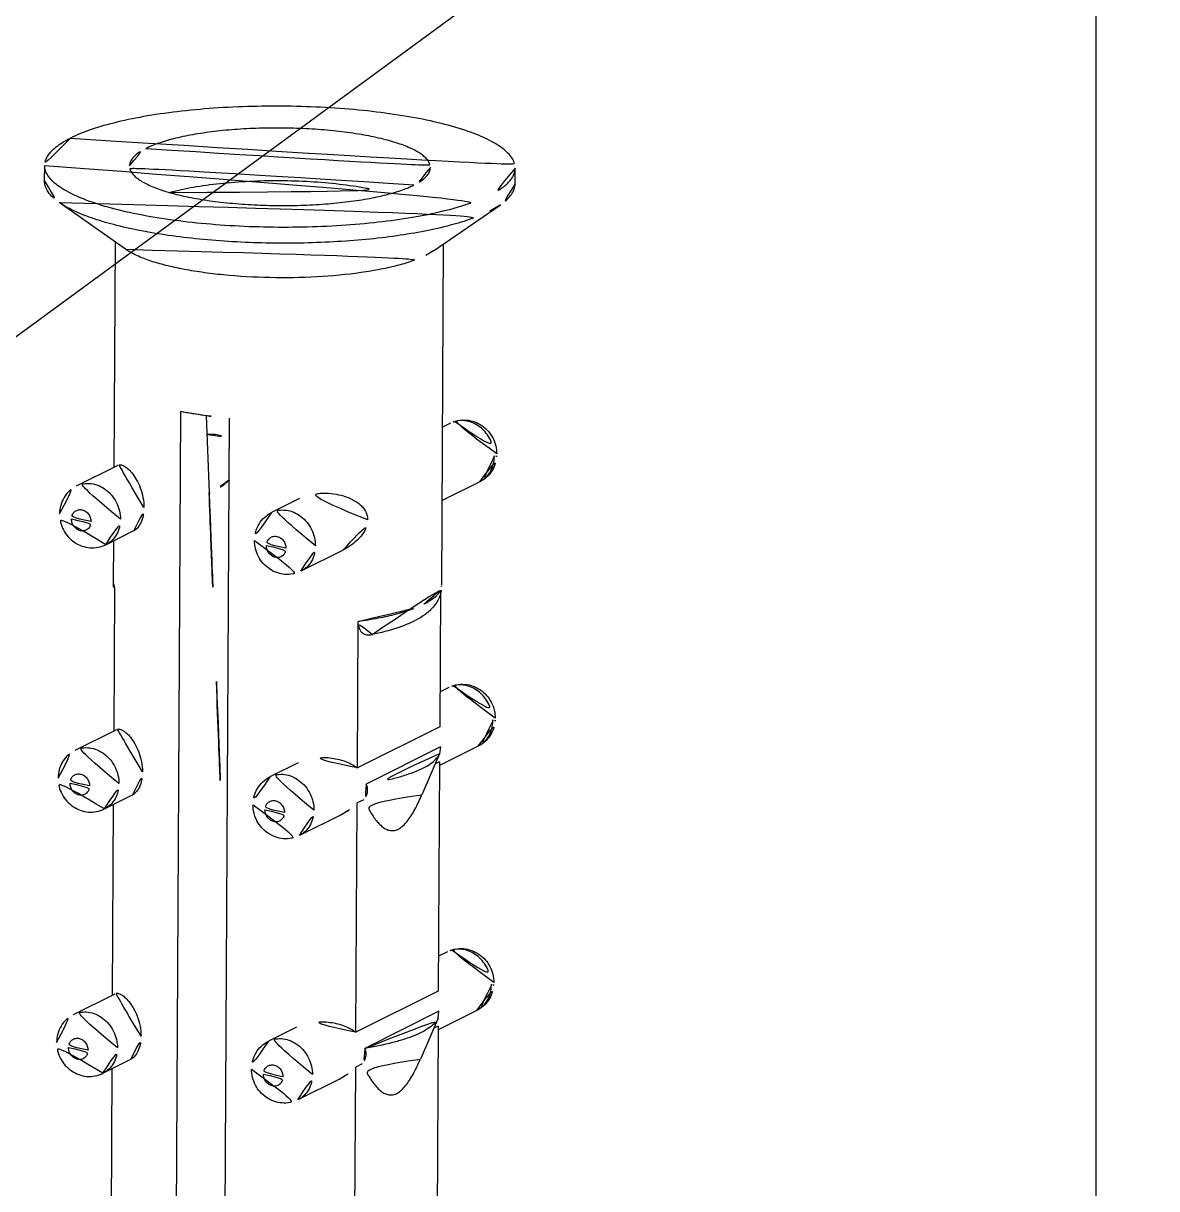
# Model space of a CAD drawing. Extents: x 16296675204 to 16296683393, y -37409618576 to -37409617244.
# Drawn here: x 16296676419.04 to 16296676439.76, y -37409617641.67 to -37409617620.36 of the extents above; entities that cross this region are included whole.
import ezdxf

# ---------------------------------------------------------------- set-up
doc = ezdxf.new("R2010")
doc.units = 0
doc.header["$LTSCALE"] = 10
doc.header["$MEASUREMENT"] = 0
doc.layers.get('0').update_dxf_attribs({"linetype": 'CONTINUOUS'})
doc.layers.add('02___PRT_ALL_AXES', color=7, linetype='CONTINUOUS')

msp = doc.modelspace()

# ---------------------------------------------------------------- linework, layer by layer
at = {"ltscale": 0.5}
msp.add_line((16296675204.252609, -37409618516.086411), (16296676940.252609, -37409617244.086411), dxfattribs=at)
at = {"color": 7, "linetype": 'Continuous'}
for p, q in [((16296676421.75399, -37409617656.739983), (16296676421.91853, -37409617627.462837)), ((16296676422.383129, -37409617627.537468), (16296676422.43618, -37409617628.941849)), ((16296676422.644819, -37409617656.861679), (16296676422.809361, -37409617627.584541)), ((16296676420.68664, -37409617630.603447), (16296676420.706141, -37409617630.692657)), ((16296676426.686541, -37409617630.637909), (16296676426.686541, -37409617630.637177)), ((16296676426.663851, -37409617633.593208), (16296676425.308001, -37409617634.270943)), ((16296676426.649139, -37409617633.71666), (16296676426.323959, -37409617634.46804)), ((16296676426.663851, -37409617633.593208), (16296676426.64912, -37409617633.716827)), ((16296676426.648411, -37409617633.8638), (16296676426.56809, -37409617633.903938)), ((16296676425.26206, -37409617634.55677), (16296676425.14168, -37409617634.616943)), ((16296676426.6367, -37409617638.424423), (16296676425.280849, -37409617639.10215)), ((16296676426.621969, -37409617638.548042), (16296676426.6367, -37409617638.424423)), ((16296676426.62199, -37409617638.547867), (16296676426.29681, -37409617639.299248)), ((16296676426.62125, -37409617638.695007), (16296676426.540939, -37409617638.735153)), ((16296676425.234909, -37409617639.387993), (16296676425.114531, -37409617639.448158))]:
    msp.add_line(p, q, dxfattribs=at)
msp.add_lwpolyline([(16296676438.644739, -37409617663.548553), (16296676385.328369, -37409617663.548553), (16296676385.328369, -37409617581.208839), (16296676438.644739, -37409617581.208839)], close=True)
for centre, radius, start, end in [((16296676427.045891, -37409617628.074333), 0.447859, 105.0907784, 116.5407124), ((16296676427.01601, -37409617628.279953), 0.632541, 359.6900716, 3.3253834), ((16296676427.08774, -37409617628.233521), 0.604471, 354.7316924, 359.6765207), ((16296676426.4851, -37409617630.635971), 0.201441, 350.7530369, 359.4483311), ((16296678398.85446, -37409617556.118103), 1977.757652, 182.210250721, 182.346745411), ((16296676427.01874, -37409617632.90554), 0.447859, 105.0907784, 116.5407124), ((16296676426.988859, -37409617633.111153), 0.632541, 359.6900716, 3.3253834), ((16296676427.060591, -37409617633.064728), 0.604471, 354.7316924, 359.6765207), ((16296676426.99159, -37409617637.736763), 0.447859, 105.0907784, 116.5407124), ((16296676426.9617, -37409617637.942368), 0.632541, 359.6900716, 3.3253834), ((16296676427.03343, -37409617637.895943), 0.604471, 354.7316924, 359.6765207)]:
    msp.add_arc(centre, radius, start, end, dxfattribs=at)
for points, knots in [([(16296676421.27969, -37409617622.652344), (16296676421.35758, -37409617622.613411), (16296676421.53705, -37409617622.542702), (16296676421.83909, -37409617622.458229), (16296676422.19305, -37409617622.387604), (16296676422.589251, -37409617622.332893), (16296676423.01696, -37409617622.295753), (16296676423.464371, -37409617622.277313), (16296676423.91913, -37409617622.278084), (16296676424.368629, -37409617622.298073), (16296676424.80047, -37409617622.336693), (16296676425.202709, -37409617622.392799), (16296676425.5644, -37409617622.464722), (16296676425.875669, -37409617622.550362), (16296676426.09774, -37409617622.635063), (16296676426.241791, -37409617622.710136), (16296676426.326429, -37409617622.765167), (16296676426.393419, -37409617622.821922), (16296676426.442381, -37409617622.880341), (16296676426.47267, -37409617622.940567), (16296676426.479549, -37409617622.982559), (16296676426.479429, -37409617623.002502)], [0, 0, 0, 0, 0.047875552, 0.105682441, 0.172286466, 0.246166262, 0.32549361, 0.408250515, 0.492298473, 0.575455552, 0.655569983, 0.730594545, 0.798663888, 0.858182694, 0.907945264, 0.92896365, 0.947396828, 0.963346738, 0.977068785, 0.989033275, 1, 1, 1, 1]), ([(16296676420.979549, -37409617622.971497), (16296676420.97971, -37409617622.943108), (16296676420.9956, -37409617622.881203), (16296676421.0583, -37409617622.797997), (16296676421.15556, -37409617622.719643), (16296676421.234989, -37409617622.67469), (16296676421.27969, -37409617622.652344)], [0, 0, 0, 0, 0.186145526, 0.403764732, 0.672393075, 1, 1, 1, 1]), ([(16296676426.179291, -37409617623.321663), (16296676426.1014, -37409617623.360603), (16296676425.92193, -37409617623.431313), (16296676425.61989, -37409617623.515778), (16296676425.26593, -37409617623.586418), (16296676424.86973, -37409617623.641129), (16296676424.442011, -37409617623.678253), (16296676423.9946, -37409617623.696709), (16296676423.53985, -37409617623.695923), (16296676423.090349, -37409617623.675926), (16296676422.65851, -37409617623.637321), (16296676422.256269, -37409617623.581207), (16296676421.894569, -37409617623.509293), (16296676421.583309, -37409617623.423653), (16296676421.36124, -37409617623.338951), (16296676421.21718, -37409617623.263878), (16296676421.13254, -37409617623.208839), (16296676421.065559, -37409617623.152092), (16296676421.0166, -37409617623.093674), (16296676420.986309, -37409617623.03344), (16296676420.979429, -37409617622.991447), (16296676420.979549, -37409617622.971497)], [0, 0, 0, 0, 0.047875552, 0.105682441, 0.172286466, 0.246166262, 0.32549361, 0.408250515, 0.492298473, 0.575455552, 0.655569983, 0.730594545, 0.798663888, 0.858182694, 0.907945264, 0.92896365, 0.947396828, 0.963346738, 0.977068785, 0.989033275, 1, 1, 1, 1]), ([(16296676426.479429, -37409617623.002502), (16296676426.479271, -37409617623.030899), (16296676426.463381, -37409617623.092796), (16296676426.400681, -37409617623.176018), (16296676426.303419, -37409617623.254356), (16296676426.223989, -37409617623.299316), (16296676426.179291, -37409617623.321663)], [0, 0, 0, 0, 0.186145526, 0.403764732, 0.672393075, 1, 1, 1, 1]), ([(16296676421.72179, -37409617623.457191), (16296676421.86134, -37409617623.419746), (16296676422.164261, -37409617623.355942), (16296676422.64786, -37409617623.290543), (16296676423.175751, -37409617623.251343), (16296676423.726191, -37409617623.240097), (16296676424.27656, -37409617623.257339), (16296676424.804199, -37409617623.302277), (16296676425.287411, -37409617623.372948), (16296676425.589911, -37409617623.440041), (16296676425.729219, -37409617623.479012)], [0, 0, 0, 0, 0.10723184, 0.229384911, 0.361946773, 0.499860382, 0.637792109, 0.770408355, 0.892646223, 1, 1, 1, 1]), ([(16296676421.91853, -37409617627.462837), (16296676422.05986, -37409617627.490639), (16296676422.356001, -37409617627.538696), (16296676422.654169, -37409617627.571182), (16296676422.809361, -37409617627.584541)], [0, 0, 0, 0, 0.480442195, 1, 1, 1, 1]), ([(16296676427.6922, -37409617628.236938), (16296676427.69248, -37409617628.186333), (16296676427.6803, -37409617628.084488), (16296676427.625931, -37409617627.940948), (16296676427.538839, -37409617627.814484), (16296676427.424061, -37409617627.712936), (16296676427.288031, -37409617627.643188), (16296676427.138969, -37409617627.610687), (16296676426.98694, -37409617627.618683), (16296676426.890579, -37409617627.651268), (16296676426.84577, -37409617627.67366)], [0, 0, 0, 0, 0.125412163, 0.251172451, 0.376846193, 0.502210914, 0.627115299, 0.751613101, 0.875868664, 1, 1, 1, 1]), ([(16296676426.929291, -37409617627.641907), (16296676426.968439, -37409617627.631363), (16296676427.05109, -37409617627.620667), (16296676427.1766, -37409617627.637001), (16296676427.29834, -37409617627.684143), (16296676427.44799, -37409617627.785004), (16296676427.59226, -37409617627.969582), (16296676427.642191, -37409617628.151787), (16296676427.64748, -37409617628.243248)], [0, 0, 0, 0, 0.114836293, 0.232872755, 0.355002748, 0.481207114, 0.740522847, 1, 1, 1, 1]), ([(16296676427.382311, -37409617628.747032), (16296676427.42503, -37409617628.725677), (16296676427.50528, -37409617628.671432), (16296676427.60037, -37409617628.561943), (16296676427.6649, -37409617628.431808), (16296676427.68524, -37409617628.336884), (16296676427.689659, -37409617628.289017)], [0, 0, 0, 0, 0.24938222, 0.499005027, 0.74905058, 1, 1, 1, 1]), ([(16296676427.64854, -37409617628.283363), (16296676427.64826, -37409617628.332573), (16296676427.636299, -37409617628.429573), (16296676427.58293, -37409617628.563293), (16296676427.49753, -37409617628.673851), (16296676427.422331, -37409617628.727013), (16296676427.382299, -37409617628.747017)], [0, 0, 0, 0, 0.26305497, 0.516337838, 0.760764768, 1, 1, 1, 1]), ([(16296676419.701611, -37409617629.331978), (16296676419.70191, -37409617629.279579), (16296676419.716141, -37409617629.174492), (16296676419.778391, -37409617629.028587), (16296676419.877979, -37409617628.905449), (16296676419.964951, -37409617628.845154), (16296676420.011511, -37409617628.821877)], [0, 0, 0, 0, 0.250995241, 0.50113091, 0.750689667, 1, 1, 1, 1]), ([(16296676420.81428, -37409617629.431587), (16296676420.814569, -37409617629.380211), (16296676420.802361, -37409617629.276123), (16296676420.74905, -37409617629.128197), (16296676420.66404, -37409617628.995743), (16296676420.552931, -37409617628.887642), (16296676420.422871, -37409617628.811218), (16296676420.282301, -37409617628.771988), (16296676420.140841, -37409617628.773216), (16296676420.052019, -37409617628.801643), (16296676420.011511, -37409617628.821892)], [0, 0, 0, 0, 0.129451959, 0.261224906, 0.393027892, 0.522644409, 0.648310085, 0.769235401, 0.885888901, 1, 1, 1, 1]), ([(16296676422.43618, -37409617628.941849), (16296676422.447081, -37409617629.22979), (16296676422.490801, -37409617630.38134), (16296676422.534889, -37409617631.532883), (16296676422.56831, -37409617632.396469)], [0, 0, 0, 0, 0.250045396, 1, 1, 1, 1]), ([(16296676420.27622, -37409617629.47374), (16296676420.276369, -37409617629.448097), (16296676420.26708, -37409617629.396042), (16296676420.228649, -37409617629.327721), (16296676420.170799, -37409617629.276878), (16296676420.101179, -37409617629.25135), (16296676420.029711, -37409617629.256287), (16296676419.96863, -37409617629.292236), (16296676419.928761, -37409617629.352409), (16296676419.920031, -37409617629.400581), (16296676419.919889, -37409617629.425056)], [0, 0, 0, 0, 0.13222119, 0.266287333, 0.39709956, 0.521213518, 0.638907507, 0.754510424, 0.873783701, 1, 1, 1, 1]), ([(16296676423.57485, -37409617629.308662), (16296676423.52829, -37409617629.331932), (16296676423.44132, -37409617629.392227), (16296676423.34174, -37409617629.515373), (16296676423.27947, -37409617629.661263), (16296676423.265249, -37409617629.766357), (16296676423.26495, -37409617629.818764)], [0, 0, 0, 0, 0.249297278, 0.498857891, 0.749003889, 1, 1, 1, 1]), ([(16296676424.377609, -37409617629.918373), (16296676424.377899, -37409617629.866989), (16296676424.3657, -37409617629.762894), (16296676424.312389, -37409617629.614967), (16296676424.227381, -37409617629.482513), (16296676424.116261, -37409617629.37442), (16296676423.98621, -37409617629.297997), (16296676423.84564, -37409617629.258774), (16296676423.70418, -37409617629.259987), (16296676423.615351, -37409617629.288406), (16296676423.57485, -37409617629.308662)], [0, 0, 0, 0, 0.129451958, 0.261224906, 0.393027891, 0.522644409, 0.648310085, 0.769235401, 0.885888901, 1, 1, 1, 1]), ([(16296676420.54804, -37409617629.895264), (16296676420.503241, -37409617629.917648), (16296676420.40687, -37409617629.950249), (16296676420.254829, -37409617629.958229), (16296676420.105761, -37409617629.925713), (16296676419.969709, -37409617629.855949), (16296676419.854931, -37409617629.754387), (16296676419.76786, -37409617629.627922), (16296676419.713511, -37409617629.484413), (16296676419.70133, -37409617629.382584), (16296676419.701611, -37409617629.331978)], [0, 0, 0, 0, 0.124126653, 0.248392657, 0.372910641, 0.497833568, 0.623206885, 0.748876612, 0.874606125, 1, 1, 1, 1]), ([(16296676419.919889, -37409617629.425056), (16296676419.91975, -37409617629.450706), (16296676419.929041, -37409617629.502762), (16296676419.967461, -37409617629.571083), (16296676420.02532, -37409617629.621933), (16296676420.094931, -37409617629.647453), (16296676420.16641, -37409617629.642517), (16296676420.227489, -37409617629.60656), (16296676420.267349, -37409617629.546387), (16296676420.276091, -37409617629.498207), (16296676420.27622, -37409617629.47374)], [0, 0, 0, 0, 0.13221819, 0.266285748, 0.397098632, 0.521213565, 0.638908393, 0.75451196, 0.873786294, 1, 1, 1, 1]), ([(16296676420.54804, -37409617629.895248), (16296676420.58807, -37409617629.875237), (16296676420.66326, -37409617629.822067), (16296676420.748659, -37409617629.71151), (16296676420.802031, -37409617629.577797), (16296676420.813999, -37409617629.480789), (16296676420.81428, -37409617629.431587)], [0, 0, 0, 0, 0.239235232, 0.483662162, 0.73694503, 1, 1, 1, 1]), ([(16296676423.83956, -37409617629.960518), (16296676423.83971, -37409617629.934883), (16296676423.83042, -37409617629.88282), (16296676423.79199, -37409617629.814499), (16296676423.73414, -37409617629.763657), (16296676423.66452, -37409617629.738129), (16296676423.59305, -37409617629.743057), (16296676423.531969, -37409617629.779022), (16296676423.4921, -37409617629.83918), (16296676423.48337, -37409617629.88736), (16296676423.483231, -37409617629.911842)], [0, 0, 0, 0, 0.132221257, 0.26628734, 0.397099522, 0.521213448, 0.638907473, 0.75451043, 0.873783761, 1, 1, 1, 1]), ([(16296676423.26495, -37409617629.818764), (16296676423.264669, -37409617629.86937), (16296676423.276859, -37409617629.971207), (16296676423.331221, -37409617630.114754), (16296676423.41832, -37409617630.241211), (16296676423.533091, -37409617630.342751), (16296676423.669121, -37409617630.412514), (16296676423.81818, -37409617630.445007), (16296676423.970209, -37409617630.437019), (16296676424.06658, -37409617630.404427), (16296676424.11138, -37409617630.382027)], [0, 0, 0, 0, 0.125412162, 0.251172451, 0.376846193, 0.502210914, 0.627115299, 0.751613101, 0.875868664, 1, 1, 1, 1]), ([(16296676423.483231, -37409617629.911842), (16296676423.483089, -37409617629.937477), (16296676423.492371, -37409617629.98954), (16296676423.5308, -37409617630.057854), (16296676423.588659, -37409617630.108704), (16296676423.65827, -37409617630.134232), (16296676423.72975, -37409617630.129303), (16296676423.790831, -37409617630.093338), (16296676423.83069, -37409617630.033173), (16296676423.83943, -37409617629.984993), (16296676423.83956, -37409617629.960518)], [0, 0, 0, 0, 0.132218383, 0.26628557, 0.397098539, 0.521213399, 0.638908307, 0.754511804, 0.873786469, 1, 1, 1, 1]), ([(16296676424.11138, -37409617630.382027), (16296676424.151409, -37409617630.362007), (16296676424.226601, -37409617630.308853), (16296676424.312, -37409617630.198288), (16296676424.36537, -37409617630.064583), (16296676424.37734, -37409617629.967567), (16296676424.377609, -37409617629.918373)], [0, 0, 0, 0, 0.239235232, 0.483662162, 0.73694503, 1, 1, 1, 1]), ([(16296676420.68664, -37409617630.603447), (16296676420.686569, -37409617630.615959), (16296676420.687889, -37409617630.665543), (16296676420.695749, -37409617630.71492), (16296676420.704981, -37409617630.750832)], [0, 0, 0, 0, 0.252143014, 1, 1, 1, 1]), ([(16296676425.41313, -37409617631.539169), (16296676425.571489, -37409617631.506653), (16296676425.79809, -37409617631.45005), (16296676426.07819, -37409617631.345863), (16296676426.257931, -37409617631.258713), (16296676426.3915, -37409617631.170486), (16296676426.48584, -37409617631.0877), (16296676426.549959, -37409617631.016418), (16296676426.605631, -37409617630.93512), (16296676426.650141, -37409617630.843979), (16296676426.67944, -37409617630.743568), (16296676426.68634, -37409617630.673058), (16296676426.686541, -37409617630.637177)], [0, 0, 0, 0, 0.288312346, 0.415172977, 0.532420101, 0.643891525, 0.699359369, 0.755882774, 0.814419349, 0.874526973, 0.936014721, 1, 1, 1, 1]), ([(16296676426.359091, -37409617630.985397), (16296676426.40406, -37409617630.962929), (16296676426.48473, -37409617630.917686), (16296676426.585649, -37409617630.839867), (16296676426.65485, -37409617630.758293), (16296676426.67922, -37409617630.697304), (16296676426.683929, -37409617630.668343)], [0, 0, 0, 0, 0.321918083, 0.590635956, 0.812163078, 1, 1, 1, 1]), ([(16296676425.160311, -37409617631.301132), (16296676425.282619, -37409617631.283997), (16296676425.514601, -37409617631.24604), (16296676425.83934, -37409617631.173683), (16296676426.118549, -37409617631.090088), (16296676426.28554, -37409617631.022171), (16296676426.359091, -37409617630.985397)], [0, 0, 0, 0, 0.297801306, 0.56655152, 0.801708571, 1, 1, 1, 1]), ([(16296676425.413099, -37409617631.539177), (16296676425.386539, -37409617631.544647), (16296676425.34551, -37409617631.54882), (16296676425.29175, -37409617631.539162), (16296676425.25264, -37409617631.521873), (16296676425.216181, -37409617631.491318), (16296676425.18531, -37409617631.444199), (16296676425.16432, -37409617631.37886), (16296676425.16016, -37409617631.328644), (16296676425.160311, -37409617631.301132)], [0, 0, 0, 0, 0.1974708, 0.29464256, 0.394971035, 0.505331411, 0.636214856, 0.799643005, 1, 1, 1, 1]), ([(16296676427.665051, -37409617633.068153), (16296676427.665331, -37409617633.01754), (16296676427.653139, -37409617632.915703), (16296676427.59878, -37409617632.772163), (16296676427.511681, -37409617632.645699), (16296676427.39691, -37409617632.544151), (16296676427.26088, -37409617632.474403), (16296676427.11182, -37409617632.441887), (16296676426.959789, -37409617632.449883), (16296676426.86343, -37409617632.482483), (16296676426.818621, -37409617632.504883)], [0, 0, 0, 0, 0.125412163, 0.251172451, 0.376846193, 0.502210914, 0.627115299, 0.751613101, 0.875868664, 1, 1, 1, 1]), ([(16296676426.90214, -37409617632.473129), (16296676426.94129, -37409617632.462578), (16296676427.023939, -37409617632.451881), (16296676427.14945, -37409617632.468208), (16296676427.271179, -37409617632.51535), (16296676427.420839, -37409617632.616219), (16296676427.565109, -37409617632.800789), (16296676427.61504, -37409617632.983009), (16296676427.620331, -37409617633.074463)], [0, 0, 0, 0, 0.114836293, 0.232872755, 0.355002748, 0.481207114, 0.740522847, 1, 1, 1, 1]), ([(16296676427.621389, -37409617633.114578), (16296676427.621111, -37409617633.16378), (16296676427.60914, -37409617633.260788), (16296676427.55578, -37409617633.394501), (16296676427.470381, -37409617633.505074), (16296676427.39518, -37409617633.558228), (16296676427.35515, -37409617633.578239)], [0, 0, 0, 0, 0.26305497, 0.516337838, 0.760764768, 1, 1, 1, 1]), ([(16296676427.35515, -37409617633.578247), (16296676427.397881, -37409617633.556892), (16296676427.47813, -37409617633.50264), (16296676427.573219, -37409617633.393158), (16296676427.637751, -37409617633.263023), (16296676427.658091, -37409617633.168091), (16296676427.6625, -37409617633.120232)], [0, 0, 0, 0, 0.24938222, 0.499005027, 0.74905058, 1, 1, 1, 1]), ([(16296676419.674459, -37409617634.163193), (16296676419.674761, -37409617634.110786), (16296676419.68898, -37409617634.005699), (16296676419.75124, -37409617633.859802), (16296676419.85083, -37409617633.736656), (16296676419.937799, -37409617633.676361), (16296676419.98436, -37409617633.653091)], [0, 0, 0, 0, 0.250995241, 0.50113091, 0.750689667, 1, 1, 1, 1]), ([(16296676420.787121, -37409617634.262787), (16296676420.787411, -37409617634.211433), (16296676420.775209, -37409617634.10733), (16296676420.721901, -37409617633.959396), (16296676420.636881, -37409617633.82695), (16296676420.52577, -37409617633.718849), (16296676420.39572, -37409617633.642433), (16296676420.25515, -37409617633.603203), (16296676420.113689, -37409617633.604424), (16296676420.02486, -37409617633.632843), (16296676419.98436, -37409617633.653099)], [0, 0, 0, 0, 0.129451959, 0.261224906, 0.393027892, 0.522644409, 0.648310085, 0.769235401, 0.885888901, 1, 1, 1, 1]), ([(16296676426.64905, -37409617633.716827), (16296676426.63582, -37409617633.747383), (16296676426.593, -37409617633.809174), (16296676426.49964, -37409617633.889877), (16296676426.373409, -37409617633.966927), (16296676426.21533, -37409617634.039742), (16296676426.02689, -37409617634.107628), (16296676425.72345, -37409617634.19455), (16296676425.47908, -37409617634.24308), (16296676425.308001, -37409617634.270943)], [0, 0, 0, 0, 0.067093248, 0.148631885, 0.247367668, 0.364164632, 0.498855896, 0.650665362, 1, 1, 1, 1]), ([(16296676420.520889, -37409617634.726463), (16296676420.476089, -37409617634.748863), (16296676420.379721, -37409617634.781464), (16296676420.22768, -37409617634.789436), (16296676420.0786, -37409617634.756927), (16296676419.94256, -37409617634.687157), (16296676419.82778, -37409617634.585587), (16296676419.740709, -37409617634.459129), (16296676419.686359, -37409617634.315613), (16296676419.674179, -37409617634.213791), (16296676419.674459, -37409617634.163193)], [0, 0, 0, 0, 0.124126653, 0.248392657, 0.372910641, 0.497833568, 0.623206885, 0.748876612, 0.874606125, 1, 1, 1, 1]), ([(16296676420.249069, -37409617634.304947), (16296676420.24922, -37409617634.279297), (16296676420.239929, -37409617634.227249), (16296676420.2015, -37409617634.158943), (16296676420.14365, -37409617634.108093), (16296676420.07403, -37409617634.082558), (16296676420.00256, -37409617634.087486), (16296676419.941481, -37409617634.123451), (16296676419.901609, -37409617634.183617), (16296676419.892879, -37409617634.231796), (16296676419.89274, -37409617634.256271)], [0, 0, 0, 0, 0.13222119, 0.266287333, 0.39709956, 0.521213518, 0.638907507, 0.754510424, 0.873783701, 1, 1, 1, 1]), ([(16296676423.547701, -37409617634.13987), (16296676423.501141, -37409617634.163139), (16296676423.414169, -37409617634.223427), (16296676423.314581, -37409617634.346573), (16296676423.252319, -37409617634.492477), (16296676423.2381, -37409617634.597557), (16296676423.237801, -37409617634.649971)], [0, 0, 0, 0, 0.249297278, 0.498857891, 0.749003889, 1, 1, 1, 1]), ([(16296676424.35046, -37409617634.749573), (16296676424.35075, -37409617634.698196), (16296676424.338551, -37409617634.594109), (16296676424.285231, -37409617634.446182), (16296676424.20022, -37409617634.313728), (16296676424.089109, -37409617634.205627), (16296676423.959061, -37409617634.129204), (16296676423.818489, -37409617634.089981), (16296676423.677031, -37409617634.091202), (16296676423.5882, -37409617634.119621), (16296676423.547701, -37409617634.139877)], [0, 0, 0, 0, 0.129451958, 0.261224906, 0.393027891, 0.522644409, 0.648310085, 0.769235401, 0.885888901, 1, 1, 1, 1]), ([(16296676419.89274, -37409617634.256271), (16296676419.892599, -37409617634.281914), (16296676419.90188, -37409617634.333977), (16296676419.94031, -37409617634.40229), (16296676419.998171, -37409617634.453133), (16296676420.06778, -37409617634.478668), (16296676420.13925, -37409617634.473717), (16296676420.200331, -37409617634.437767), (16296676420.2402, -37409617634.377609), (16296676420.24894, -37409617634.32943), (16296676420.249069, -37409617634.304947)], [0, 0, 0, 0, 0.132221131, 0.266287173, 0.397099323, 0.521213199, 0.638907094, 0.754510036, 0.873782984, 1, 1, 1, 1]), ([(16296676420.520889, -37409617634.726463), (16296676420.560909, -37409617634.706444), (16296676420.63611, -37409617634.653282), (16296676420.72151, -37409617634.542717), (16296676420.774879, -37409617634.408997), (16296676420.78685, -37409617634.311996), (16296676420.787121, -37409617634.262787)], [0, 0, 0, 0, 0.239235232, 0.483662162, 0.73694503, 1, 1, 1, 1]), ([(16296676425.308001, -37409617634.270943), (16296676425.3172, -37409617634.290428), (16296676425.33194, -37409617634.333481), (16296676425.334721, -37409617634.406357), (16296676425.311489, -37409617634.484573), (16296676425.2806, -37409617634.533081), (16296676425.26206, -37409617634.55677)], [0, 0, 0, 0, 0.211627653, 0.441487896, 0.704516923, 1, 1, 1, 1]), ([(16296676423.237801, -37409617634.649971), (16296676423.23752, -37409617634.700577), (16296676423.249701, -37409617634.802422), (16296676423.30407, -37409617634.945953), (16296676423.391159, -37409617635.072418), (16296676423.505939, -37409617635.173973), (16296676423.64197, -37409617635.243713), (16296676423.791031, -37409617635.276222), (16296676423.94306, -37409617635.268227), (16296676424.039419, -37409617635.235641), (16296676424.08423, -37409617635.213242)], [0, 0, 0, 0, 0.125412163, 0.251172451, 0.376846193, 0.502210914, 0.627115299, 0.751613101, 0.875868664, 1, 1, 1, 1]), ([(16296676423.81241, -37409617634.791733), (16296676423.812559, -37409617634.766083), (16296676423.80327, -37409617634.714027), (16296676423.764839, -37409617634.645714), (16296676423.706989, -37409617634.594856), (16296676423.637369, -37409617634.569344), (16296676423.565901, -37409617634.574272), (16296676423.50482, -37409617634.610229), (16296676423.464951, -37409617634.670387), (16296676423.456209, -37409617634.718567), (16296676423.456079, -37409617634.74305)], [0, 0, 0, 0, 0.132221257, 0.26628734, 0.397099522, 0.521213448, 0.638907473, 0.75451043, 0.873783761, 1, 1, 1, 1]), ([(16296676426.321819, -37409617634.473), (16296676426.2833, -37409617634.56208), (16296676426.222919, -37409617634.69091), (16296676426.130239, -37409617634.849373), (16296676426.05896, -37409617634.950371), (16296676425.984249, -37409617635.032417), (16296676425.906269, -37409617635.091217), (16296676425.825491, -37409617635.12281), (16296676425.745171, -37409617635.124046), (16296676425.67016, -37409617635.098793), (16296676425.60116, -37409617635.053703), (16296676425.53677, -37409617634.993607), (16296676425.453751, -37409617634.894852), (16296676425.359779, -37409617634.748756), (16296676425.29421, -37409617634.622993), (16296676425.26206, -37409617634.55677)], [0, 0, 0, 0, 0.173087809, 0.253248541, 0.327149648, 0.39319113, 0.450410232, 0.499910326, 0.545212741, 0.590633428, 0.638989322, 0.691185098, 0.747191114, 0.868708797, 1, 1, 1, 1]), ([(16296676423.456079, -37409617634.74305), (16296676423.455931, -37409617634.768692), (16296676423.465219, -37409617634.820763), (16296676423.503651, -37409617634.889069), (16296676423.561501, -37409617634.939911), (16296676423.631121, -37409617634.965446), (16296676423.702591, -37409617634.960503), (16296676423.76367, -37409617634.924553), (16296676423.803539, -37409617634.864388), (16296676423.812269, -37409617634.816208), (16296676423.81241, -37409617634.791733)], [0, 0, 0, 0, 0.13222205, 0.266287787, 0.397099981, 0.521213768, 0.638907688, 0.75451057, 0.873783815, 1, 1, 1, 1]), ([(16296676424.08423, -37409617635.213226), (16296676424.12425, -37409617635.193222), (16296676424.19945, -37409617635.14006), (16296676424.284849, -37409617635.029503), (16296676424.338221, -37409617634.895782), (16296676424.350189, -37409617634.798782), (16296676424.35046, -37409617634.749573)], [0, 0, 0, 0, 0.239235232, 0.483662162, 0.73694503, 1, 1, 1, 1]), ([(16296676427.637899, -37409617637.899353), (16296676427.63818, -37409617637.848747), (16296676427.62599, -37409617637.746902), (16296676427.57163, -37409617637.603371), (16296676427.484529, -37409617637.476913), (16296676427.369761, -37409617637.375359), (16296676427.233721, -37409617637.305611), (16296676427.084669, -37409617637.273102), (16296676426.93264, -37409617637.28109), (16296676426.836281, -37409617637.313683), (16296676426.79147, -37409617637.336082)], [0, 0, 0, 0, 0.125412163, 0.251172451, 0.376846193, 0.502210914, 0.627115299, 0.751613101, 0.875868664, 1, 1, 1, 1]), ([(16296676426.87499, -37409617637.304337), (16296676426.914129, -37409617637.293793), (16296676426.99679, -37409617637.283096), (16296676427.122299, -37409617637.299423), (16296676427.24403, -37409617637.346573), (16296676427.39369, -37409617637.447433), (16296676427.53796, -37409617637.632004), (16296676427.587879, -37409617637.814217), (16296676427.59318, -37409617637.90567)], [0, 0, 0, 0, 0.114836293, 0.232872755, 0.355002748, 0.481207114, 0.740522847, 1, 1, 1, 1]), ([(16296676427.327999, -37409617638.409447), (16296676427.370729, -37409617638.3881), (16296676427.450979, -37409617638.333847), (16296676427.54607, -37409617638.224373), (16296676427.6106, -37409617638.094231), (16296676427.630939, -37409617637.999313), (16296676427.635349, -37409617637.951447)], [0, 0, 0, 0, 0.24938222, 0.499005027, 0.74905058, 1, 1, 1, 1]), ([(16296676427.59424, -37409617637.945793), (16296676427.59396, -37409617637.995003), (16296676427.581989, -37409617638.092003), (16296676427.528629, -37409617638.225723), (16296676427.44322, -37409617638.336273), (16296676427.368031, -37409617638.389427), (16296676427.327999, -37409617638.409447)], [0, 0, 0, 0, 0.26305497, 0.516337838, 0.760764768, 1, 1, 1, 1]), ([(16296676420.75997, -37409617639.094002), (16296676420.76026, -37409617639.042633), (16296676420.74806, -37409617638.938538), (16296676420.69474, -37409617638.790611), (16296676420.60973, -37409617638.658157), (16296676420.498619, -37409617638.550056), (16296676420.36857, -37409617638.47364), (16296676420.228001, -37409617638.43441), (16296676420.08654, -37409617638.435638), (16296676419.997709, -37409617638.464058), (16296676419.957211, -37409617638.484306)], [0, 0, 0, 0, 0.129451959, 0.261224906, 0.393027892, 0.522644409, 0.648310085, 0.769235401, 0.885888901, 1, 1, 1, 1]), ([(16296676419.64731, -37409617638.9944), (16296676419.64761, -37409617638.942001), (16296676419.661831, -37409617638.836906), (16296676419.724091, -37409617638.691017), (16296676419.823681, -37409617638.567871), (16296676419.91065, -37409617638.507584), (16296676419.957199, -37409617638.484299)], [0, 0, 0, 0, 0.250995241, 0.50113091, 0.750689667, 1, 1, 1, 1]), ([(16296676425.280849, -37409617639.10215), (16296676425.451929, -37409617639.074303), (16296676425.696301, -37409617639.025757), (16296676425.999741, -37409617638.938843), (16296676426.188181, -37409617638.870949), (16296676426.34626, -37409617638.798149), (16296676426.47249, -37409617638.721092), (16296676426.565849, -37409617638.640381), (16296676426.608669, -37409617638.57859), (16296676426.621901, -37409617638.548027)], [0, 0, 0, 0, 0.349334638, 0.501144104, 0.635835368, 0.752632332, 0.851368115, 0.932906752, 1, 1, 1, 1]), ([(16296676420.22192, -37409617639.136162), (16296676420.222059, -37409617639.110519), (16296676420.21278, -37409617639.058456), (16296676420.174351, -37409617638.990143), (16296676420.116501, -37409617638.939301), (16296676420.046881, -37409617638.913757), (16296676419.97541, -37409617638.918709), (16296676419.91432, -37409617638.954674), (16296676419.87446, -37409617639.014816), (16296676419.865721, -37409617639.063004), (16296676419.865589, -37409617639.087486)], [0, 0, 0, 0, 0.13222119, 0.266287333, 0.39709956, 0.521213518, 0.638907507, 0.754510424, 0.873783701, 1, 1, 1, 1]), ([(16296676420.49374, -37409617639.557678), (16296676420.448931, -37409617639.58007), (16296676420.35257, -37409617639.612663), (16296676420.200529, -37409617639.620651), (16296676420.051451, -37409617639.588127), (16296676419.915409, -37409617639.518356), (16296676419.800631, -37409617639.416809), (16296676419.71356, -37409617639.290337), (16296676419.659201, -37409617639.146828), (16296676419.64703, -37409617639.045013), (16296676419.64731, -37409617638.9944)], [0, 0, 0, 0, 0.124126653, 0.248392657, 0.372910641, 0.497833568, 0.623206885, 0.748876612, 0.874606125, 1, 1, 1, 1]), ([(16296676419.865589, -37409617639.087486), (16296676419.86544, -37409617639.113129), (16296676419.874729, -37409617639.165176), (16296676419.91316, -37409617639.233498), (16296676419.97101, -37409617639.284348), (16296676420.04063, -37409617639.309883), (16296676420.112101, -37409617639.304939), (16296676420.17318, -37409617639.268982), (16296676420.213051, -37409617639.208817), (16296676420.221781, -37409617639.160637), (16296676420.22192, -37409617639.136162)], [0, 0, 0, 0, 0.13222119, 0.266287333, 0.39709956, 0.521213518, 0.638907507, 0.754510424, 0.873783701, 1, 1, 1, 1]), ([(16296676423.52054, -37409617638.971077), (16296676423.473989, -37409617638.994347), (16296676423.38702, -37409617639.054642), (16296676423.28743, -37409617639.177788), (16296676423.22517, -37409617639.323677), (16296676423.210951, -37409617639.42878), (16296676423.210649, -37409617639.481178)], [0, 0, 0, 0, 0.249297278, 0.498857891, 0.749003889, 1, 1, 1, 1]), ([(16296676424.323311, -37409617639.58078), (16296676424.323601, -37409617639.529411), (16296676424.311399, -37409617639.425323), (16296676424.25808, -37409617639.27739), (16296676424.173071, -37409617639.144943), (16296676424.06196, -37409617639.036842), (16296676423.93191, -37409617638.960419), (16296676423.79134, -37409617638.921188), (16296676423.649879, -37409617638.922417), (16296676423.56105, -37409617638.950844), (16296676423.52055, -37409617638.971077)], [0, 0, 0, 0, 0.129451958, 0.261224906, 0.393027891, 0.522644409, 0.648310085, 0.769235401, 0.885888901, 1, 1, 1, 1]), ([(16296676425.280849, -37409617639.10215), (16296676425.290039, -37409617639.12162), (16296676425.304779, -37409617639.164673), (16296676425.30759, -37409617639.237541), (16296676425.284349, -37409617639.315781), (16296676425.253441, -37409617639.364304), (16296676425.234909, -37409617639.387993)], [0, 0, 0, 0, 0.211465199, 0.441327156, 0.704593952, 1, 1, 1, 1]), ([(16296676420.49374, -37409617639.557671), (16296676420.53376, -37409617639.537651), (16296676420.608959, -37409617639.484497), (16296676420.694361, -37409617639.373932), (16296676420.74773, -37409617639.240219), (16296676420.759701, -37409617639.143211), (16296676420.75997, -37409617639.094002)], [0, 0, 0, 0, 0.239235232, 0.483662162, 0.73694503, 1, 1, 1, 1]), ([(16296676426.29467, -37409617639.304207), (16296676426.256149, -37409617639.393303), (16296676426.19577, -37409617639.522133), (16296676426.103081, -37409617639.68058), (16296676426.031811, -37409617639.781593), (16296676425.9571, -37409617639.863617), (16296676425.87912, -37409617639.92244), (16296676425.79834, -37409617639.954033), (16296676425.718019, -37409617639.955261), (16296676425.643009, -37409617639.929993), (16296676425.574011, -37409617639.884911), (16296676425.509621, -37409617639.824806), (16296676425.4266, -37409617639.726059), (16296676425.33263, -37409617639.579971), (16296676425.267059, -37409617639.454201), (16296676425.234909, -37409617639.387993)], [0, 0, 0, 0, 0.173087809, 0.253248541, 0.327149648, 0.39319113, 0.450410232, 0.499910326, 0.545212741, 0.590633428, 0.638989322, 0.691185098, 0.747191114, 0.868708797, 1, 1, 1, 1]), ([(16296676423.210649, -37409617639.481178), (16296676423.210369, -37409617639.531776), (16296676423.222549, -37409617639.633629), (16296676423.27692, -37409617639.777161), (16296676423.36401, -37409617639.903633), (16296676423.47879, -37409617640.005173), (16296676423.61482, -37409617640.074921), (16296676423.76388, -37409617640.10743), (16296676423.915911, -37409617640.099442), (16296676424.01227, -37409617640.066849), (16296676424.057079, -37409617640.044456)], [0, 0, 0, 0, 0.125412162, 0.251172451, 0.376846193, 0.502210914, 0.627115299, 0.751613101, 0.875868664, 1, 1, 1, 1]), ([(16296676423.785259, -37409617639.62294), (16296676423.7854, -37409617639.597298), (16296676423.77611, -37409617639.545227), (16296676423.73769, -37409617639.476921), (16296676423.679831, -37409617639.426079), (16296676423.61022, -37409617639.400543), (16296676423.53875, -37409617639.405487), (16296676423.477659, -37409617639.441437), (16296676423.437799, -37409617639.501602), (16296676423.42906, -37409617639.549782), (16296676423.42893, -37409617639.574257)], [0, 0, 0, 0, 0.132221257, 0.26628734, 0.397099522, 0.521213448, 0.638907473, 0.75451043, 0.873783761, 1, 1, 1, 1]), ([(16296676423.42893, -37409617639.574257), (16296676423.42878, -37409617639.599907), (16296676423.43807, -37409617639.651962), (16296676423.4765, -37409617639.720284), (16296676423.534349, -37409617639.771118), (16296676423.60397, -37409617639.796654), (16296676423.67544, -37409617639.791718), (16296676423.736521, -37409617639.75576), (16296676423.77639, -37409617639.695587), (16296676423.78512, -37409617639.647423), (16296676423.785259, -37409617639.62294)], [0, 0, 0, 0, 0.132221257, 0.26628734, 0.397099522, 0.521213448, 0.638907473, 0.75451043, 0.873783761, 1, 1, 1, 1]), ([(16296676424.057079, -37409617640.044449), (16296676424.097099, -37409617640.024429), (16296676424.1723, -37409617639.971283), (16296676424.2577, -37409617639.86071), (16296676424.311069, -37409617639.726997), (16296676424.32304, -37409617639.62999), (16296676424.323311, -37409617639.58078)], [0, 0, 0, 0, 0.239235232, 0.483662162, 0.73694503, 1, 1, 1, 1])]:
    msp.add_open_spline(points, degree=3, knots=knots, dxfattribs=at)
at = {"layer": '02___PRT_ALL_AXES', "color": 7, "linetype": 'Continuous'}
for p, q in [((16296676419.427931, -37409617623.252724), (16296676419.42956, -37409617622.962837)), ((16296676428.02779, -37409617623.301041), (16296676428.029421, -37409617623.011169)), ((16296676420.90687, -37409617624.495087), (16296676419.692221, -37409617623.638031)), ((16296676426.534981, -37409617624.526718), (16296676427.75918, -37409617623.683372)), ((16296676427.75918, -37409617623.683372), (16296676427.558451, -37409617623.800163)), ((16296676420.69858, -37409617628.478439), (16296676420.721701, -37409617624.364433)), ((16296676426.686541, -37409617630.637177), (16296676426.721609, -37409617624.398163)), ((16296676426.534981, -37409617624.526718), (16296676426.39493, -37409617624.6082)), ((16296676426.84577, -37409617627.67366), (16296676426.702801, -37409617627.745132)), ((16296676420.011511, -37409617628.821877), (16296676420.774281, -37409617628.440613)), ((16296676427.382311, -37409617628.747032), (16296676426.69523, -37409617629.090469)), ((16296676422.43656, -37409617628.951263), (16296676422.45701, -37409617628.94104)), ((16296676424.08749, -37409617629.052406), (16296676423.57485, -37409617629.308662)), ((16296676420.54804, -37409617629.895264), (16296676421.060841, -37409617629.638931)), ((16296676420.68664, -37409617630.603447), (16296676420.691019, -37409617629.823776)), ((16296676424.87413, -37409617630.000763), (16296676424.11138, -37409617630.382027)), ((16296676420.706141, -37409617630.692657), (16296676420.69149, -37409617633.299629)), ((16296676426.665899, -37409617630.751312), (16296676426.65201, -37409617633.222862)), ((16296676425.145281, -37409617633.976013), (16296676425.160311, -37409617631.301132)), ((16296676426.818621, -37409617632.504883), (16296676426.655581, -37409617632.586357)), ((16296676419.98436, -37409617633.653091), (16296676420.747141, -37409617633.271812)), ((16296676426.65201, -37409617633.222862), (16296676425.145281, -37409617633.976013)), ((16296676427.35515, -37409617633.578247), (16296676426.64802, -37409617633.931709)), ((16296676424.060261, -37409617633.883659), (16296676423.547701, -37409617634.13987)), ((16296676426.648411, -37409617633.8638), (16296676426.624861, -37409617638.054077)), ((16296676420.520889, -37409617634.726463), (16296676421.033581, -37409617634.470192)), ((16296676420.683929, -37409617634.644974), (16296676420.664339, -37409617638.130836)), ((16296676425.11813, -37409617638.80722), (16296676425.14168, -37409617634.616943)), ((16296676424.84701, -37409617634.831963), (16296676424.08423, -37409617635.213242)), ((16296676426.79147, -37409617637.336082), (16296676426.628429, -37409617637.41758)), ((16296676426.624861, -37409617638.054077), (16296676425.11813, -37409617638.80722)), ((16296676419.957199, -37409617638.484299), (16296676420.71999, -37409617638.10302)), ((16296676427.327999, -37409617638.409447), (16296676426.620871, -37409617638.762917)), ((16296676426.62125, -37409617638.695007), (16296676426.5977, -37409617642.885277)), ((16296676424.03311, -37409617638.714867), (16296676423.52054, -37409617638.971077)), ((16296676420.49374, -37409617639.557678), (16296676421.00643, -37409617639.301399)), ((16296676420.65678, -37409617639.476181), (16296676420.63719, -37409617642.962044)), ((16296676425.090981, -37409617643.638443), (16296676425.114531, -37409617639.448158)), ((16296676424.819851, -37409617639.663177), (16296676424.057079, -37409617640.044456))]:
    msp.add_line(p, q, dxfattribs=at)
for points, knots in [([(16296676419.898899, -37409617622.463722), (16296676420.020679, -37409617622.402847), (16296676420.30131, -37409617622.292267), (16296676420.77359, -37409617622.160187), (16296676421.327049, -37409617622.049744), (16296676421.946569, -37409617621.964203), (16296676422.61536, -37409617621.906143), (16296676423.314951, -37409617621.877289), (16296676424.026011, -37409617621.87851), (16296676424.72888, -37409617621.909767), (16296676425.40411, -37409617621.970154), (16296676426.03307, -37409617622.057877), (16296676426.598631, -37409617622.170341), (16296676427.08534, -37409617622.304253), (16296676427.43257, -37409617622.436691), (16296676427.65782, -37409617622.554077), (16296676427.790171, -37409617622.640137), (16296676427.894911, -37409617622.728867), (16296676427.97147, -37409617622.820221), (16296676428.018829, -37409617622.914398), (16296676428.029579, -37409617622.980057), (16296676428.0294, -37409617623.011238)], [0, 0, 0, 0, 0.047875552, 0.105682441, 0.172286466, 0.246166262, 0.32549361, 0.408250515, 0.492298473, 0.575455552, 0.655569983, 0.730594545, 0.798663888, 0.858182694, 0.907945264, 0.92896365, 0.947396828, 0.963346738, 0.977068785, 0.989033275, 1, 1, 1, 1]), ([(16296676419.898899, -37409617622.463722), (16296676419.829, -37409617622.498657), (16296676419.704929, -37409617622.568901), (16296676419.571699, -37409617622.676048), (16296676419.49712, -37409617622.765587), (16296676419.45871, -37409617622.83036), (16296676419.435181, -37409617622.896156), (16296676419.429701, -37409617622.940948), (16296676419.429581, -37409617622.962769)], [0, 0, 0, 0, 0.327021374, 0.595169581, 0.709531086, 0.81308833, 0.908677352, 1, 1, 1, 1]), ([(16296676419.429581, -37409617622.962769), (16296676419.429399, -37409617622.993958), (16296676419.440149, -37409617623.059608), (16296676419.487511, -37409617623.153793), (16296676419.56407, -37409617623.24514), (16296676419.66881, -37409617623.33387), (16296676419.801161, -37409617623.41993), (16296676420.0264, -37409617623.537323), (16296676420.37364, -37409617623.669746), (16296676420.86035, -37409617623.803673), (16296676421.425911, -37409617623.916122), (16296676422.054871, -37409617624.00386), (16296676422.730101, -37409617624.06424), (16296676423.432961, -37409617624.095497), (16296676424.14403, -37409617624.096718), (16296676424.84362, -37409617624.067871), (16296676425.512409, -37409617624.009819), (16296676426.131929, -37409617623.924263), (16296676426.68539, -37409617623.813812), (16296676427.15766, -37409617623.68174), (16296676427.438299, -37409617623.571167), (16296676427.56008, -37409617623.510292)], [0, 0, 0, 0, 0.010966725, 0.022931215, 0.036653262, 0.052603172, 0.07103635, 0.092054736, 0.141817306, 0.201336112, 0.269405455, 0.344430017, 0.424544448, 0.507701527, 0.591749485, 0.67450639, 0.753833738, 0.827713534, 0.894317559, 0.952124448, 1, 1, 1, 1]), ([(16296676428.0294, -37409617623.011238), (16296676428.02927, -37409617623.033073), (16296676428.02379, -37409617623.07785), (16296676428.000271, -37409617623.143646), (16296676427.961849, -37409617623.208412), (16296676427.88728, -37409617623.297958), (16296676427.754049, -37409617623.405113), (16296676427.629971, -37409617623.475357), (16296676427.56008, -37409617623.510292)], [0, 0, 0, 0, 0.091322648, 0.186911669, 0.290468914, 0.404830419, 0.672978626, 1, 1, 1, 1]), ([(16296676419.42795, -37409617623.252724), (16296676419.427771, -37409617623.285812), (16296676419.440041, -37409617623.355873), (16296676419.49354, -37409617623.455627), (16296676419.57951, -37409617623.552032), (16296676419.651711, -37409617623.609444), (16296676419.69223, -37409617623.638031)], [0, 0, 0, 0, 0.205031678, 0.430850317, 0.69280398, 1, 1, 1, 1]), ([(16296676428.027769, -37409617623.301041), (16296676428.02759, -37409617623.334137), (16296676428.01454, -37409617623.40403), (16296676427.95994, -37409617623.503166), (16296676427.8729, -37409617623.598633), (16296676427.800011, -37409617623.65522), (16296676427.75915, -37409617623.683357)], [0, 0, 0, 0, 0.204978501, 0.430720612, 0.692642825, 1, 1, 1, 1]), ([(16296676419.69223, -37409617623.638031), (16296676419.77281, -37409617623.694878), (16296676419.96607, -37409617623.801361), (16296676420.3025, -37409617623.934662), (16296676420.70944, -37409617624.055199), (16296676421.17873, -37409617624.16021), (16296676421.700991, -37409617624.247414), (16296676422.469749, -37409617624.339203), (16296676423.478041, -37409617624.396057), (16296676424.49564, -37409617624.380013), (16296676425.29286, -37409617624.320839), (16296676425.85066, -37409617624.255623), (16296676426.36425, -37409617624.170509), (16296676426.823191, -37409617624.067398), (16296676427.218, -37409617623.948547), (16296676427.454281, -37409617623.852226), (16296676427.558451, -37409617623.800163)], [0, 0, 0, 0, 0.036764204, 0.081807141, 0.134746461, 0.194816824, 0.260995282, 0.332068642, 0.483379437, 0.637104275, 0.71113424, 0.781344975, 0.846409165, 0.905141493, 0.956584097, 1, 1, 1, 1]), ([(16296676420.90687, -37409617624.495087), (16296676420.963091, -37409617624.53476), (16296676421.097931, -37409617624.609016), (16296676421.33264, -37409617624.702042), (16296676421.61655, -37409617624.78614), (16296676421.94397, -37409617624.85939), (16296676422.30834, -37409617624.920227), (16296676422.844681, -37409617624.984283), (16296676423.54817, -37409617625.023979), (16296676424.389391, -37409617625.010551), (16296676425.06679, -37409617624.94854), (16296676425.561769, -37409617624.8666), (16296676425.88196, -37409617624.794647), (16296676426.15741, -37409617624.711723), (16296676426.322269, -37409617624.644524), (16296676426.39493, -37409617624.6082)], [0, 0, 0, 0, 0.036767516, 0.081810204, 0.134749936, 0.194824445, 0.26100481, 0.332079068, 0.483395652, 0.637125736, 0.781337576, 0.846404173, 0.905137307, 0.956585436, 1, 1, 1, 1]), ([(16296676422.394079, -37409617627.880524), (16296676422.462379, -37409617627.876213), (16296676422.606779, -37409617627.881943), (16296676422.74584, -37409617627.931877), (16296676422.808611, -37409617627.972702)], [0, 0, 0, 0, 0.477501713, 1, 1, 1, 1]), ([(16296676421.24436, -37409617629.216614), (16296676421.244711, -37409617629.154503), (16296676421.23208, -37409617629.030563), (16296676421.18191, -37409617628.857117), (16296676421.111019, -37409617628.707314), (16296676421.03186, -37409617628.589767), (16296676420.95467, -37409617628.506432), (16296676420.89262, -37409617628.45993), (16296676420.84827, -37409617628.439819), (16296676420.82053, -37409617628.432922), (16296676420.795481, -37409617628.43277), (16296676420.780439, -37409617628.437462), (16296676420.773861, -37409617628.440811)], [0, 0, 0, 0, 0.18893117, 0.376116234, 0.546808373, 0.691114058, 0.805486661, 0.89118125, 0.924681345, 0.95303398, 0.977535423, 1, 1, 1, 1]), ([(16296676422.805059, -37409617628.709908), (16296676422.77803, -37409617628.73587), (16296676422.671021, -37409617628.826141), (16296676422.54845, -37409617628.895599), (16296676422.456949, -37409617628.941093)], [0, 0, 0, 0, 0.268314686, 1, 1, 1, 1]), ([(16296676425.333151, -37409617629.440727), (16296676425.33333, -37409617629.409027), (16296676425.32449, -37409617629.346863), (16296676425.286051, -37409617629.263672), (16296676425.23126, -37409617629.194656), (16296676425.144449, -37409617629.118347), (16296676425.016451, -37409617629.045708), (16296676424.84646, -37409617628.987381), (16296676424.662809, -37409617628.954903), (16296676424.40387, -37409617628.948448), (16296676424.20496, -37409617628.993736), (16296676424.08625, -37409617629.05304)], [0, 0, 0, 0, 0.064032378, 0.124563915, 0.182986521, 0.240724125, 0.357118649, 0.47736229, 0.602344146, 0.732014843, 1, 1, 1, 1]), ([(16296676421.05909, -37409617629.639793), (16296676421.11721, -37409617629.610786), (16296676421.18832, -37409617629.514549), (16296676421.23498, -37409617629.362572), (16296676421.24407, -37409617629.26712), (16296676421.24436, -37409617629.216614)], [0, 0, 0, 0, 0.406658984, 0.683746713, 1, 1, 1, 1]), ([(16296676424.87595, -37409617629.999863), (16296676424.931259, -37409617629.972076), (16296676425.038031, -37409617629.907341), (16296676425.156361, -37409617629.804382), (16296676425.236851, -37409617629.707031), (16296676425.304041, -37409617629.599487), (16296676425.33279, -37409617629.504028), (16296676425.333151, -37409617629.440727)], [0, 0, 0, 0, 0.246450856, 0.494856119, 0.620727925, 0.747907443, 1, 1, 1, 1]), ([(16296676421.217211, -37409617634.047813), (16296676421.21755, -37409617633.985733), (16296676421.204941, -37409617633.861794), (16296676421.154779, -37409617633.688393), (16296676421.0839, -37409617633.538589), (16296676421.004761, -37409617633.421051), (16296676420.92758, -37409617633.337692), (16296676420.86552, -37409617633.291183), (16296676420.82118, -37409617633.271049), (16296676420.79343, -37409617633.264137), (16296676420.768379, -37409617633.263977), (16296676420.75334, -37409617633.268646), (16296676420.74675, -37409617633.272003)], [0, 0, 0, 0, 0.188908674, 0.376073293, 0.54675457, 0.691061789, 0.805447283, 0.891159386, 0.924666629, 0.953027635, 0.977533432, 1, 1, 1, 1]), ([(16296676425.145281, -37409617633.976013), (16296676425.076509, -37409617633.921783), (16296676424.954571, -37409617633.861023), (16296676424.781059, -37409617633.811523), (16296676424.495649, -37409617633.764763), (16296676424.2353, -37409617633.796227), (16296676424.059099, -37409617633.884247)], [0, 0, 0, 0, 0.232176021, 0.353206422, 0.477864579, 1, 1, 1, 1]), ([(16296676421.03194, -37409617634.471001), (16296676421.090059, -37409617634.442009), (16296676421.161169, -37409617634.345757), (16296676421.207821, -37409617634.193779), (16296676421.216921, -37409617634.098328), (16296676421.217211, -37409617634.047813)], [0, 0, 0, 0, 0.406664804, 0.683745555, 1, 1, 1, 1]), ([(16296676424.84856, -37409617634.831177), (16296676424.875589, -37409617634.817619), (16296676424.981819, -37409617634.759003), (16296676425.07913, -37409617634.683182), (16296676425.14168, -37409617634.616943)], [0, 0, 0, 0, 0.249256891, 1, 1, 1, 1]), ([(16296676421.19005, -37409617638.879028), (16296676421.190399, -37409617638.816933), (16296676421.17779, -37409617638.693008), (16296676421.12763, -37409617638.519592), (16296676421.056749, -37409617638.369797), (16296676420.97761, -37409617638.252258), (16296676420.900431, -37409617638.1689), (16296676420.838369, -37409617638.122398), (16296676420.794029, -37409617638.102257), (16296676420.766279, -37409617638.095352), (16296676420.74123, -37409617638.095177), (16296676420.726179, -37409617638.099869), (16296676420.719601, -37409617638.10321)], [0, 0, 0, 0, 0.188908674, 0.376073293, 0.54675457, 0.691061789, 0.805447283, 0.891159386, 0.924666629, 0.953027635, 0.977533432, 1, 1, 1, 1]), ([(16296676425.11813, -37409617638.80722), (16296676425.04936, -37409617638.752998), (16296676424.92741, -37409617638.69223), (16296676424.753901, -37409617638.642723), (16296676424.4685, -37409617638.59597), (16296676424.208151, -37409617638.627441), (16296676424.03195, -37409617638.715446)], [0, 0, 0, 0, 0.232176021, 0.353206422, 0.477864579, 1, 1, 1, 1]), ([(16296676421.004789, -37409617639.302223), (16296676421.06291, -37409617639.273216), (16296676421.13401, -37409617639.176979), (16296676421.18067, -37409617639.024986), (16296676421.18977, -37409617638.929543), (16296676421.19005, -37409617638.879028)], [0, 0, 0, 0, 0.406664804, 0.683745555, 1, 1, 1, 1]), ([(16296676424.821409, -37409617639.662399), (16296676424.84844, -37409617639.648827), (16296676424.95467, -37409617639.590202), (16296676425.051979, -37409617639.514389), (16296676425.114531, -37409617639.448158)], [0, 0, 0, 0, 0.249256891, 1, 1, 1, 1])]:
    msp.add_open_spline(points, degree=3, knots=knots, dxfattribs=at)

doc.saveas('drawing.dxf')
